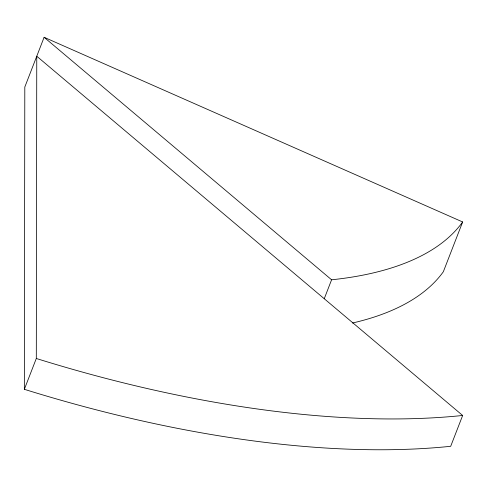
<?xml version="1.0" encoding="UTF-8"?>
<svg xmlns="http://www.w3.org/2000/svg" width="487" height="487" viewBox="0 0 487 487"><rect width="100%" height="100%" fill="white"/><g stroke="black" fill="none" stroke-linecap="round" stroke-linejoin="round"><path stroke-width="0.73" d="M24.35 389.308L36.306 358.487L36.762 56.23L462.65 415.472L450.694 446.293A680.99 285.644 21.2 0 1 24.35 389.308L24.807 87.045L44.11 37.286L462.65 221.962L443.347 271.728A459.685 192.815 21.2 0 1 352.551 323.003M324.251 298.726L331.592 279.788A459.685 192.815 21.2 0 0 462.65 221.962M44.11 37.286L331.592 279.788M462.65 415.472A680.99 285.644 21.2 0 1 36.306 358.487"/></g></svg>
